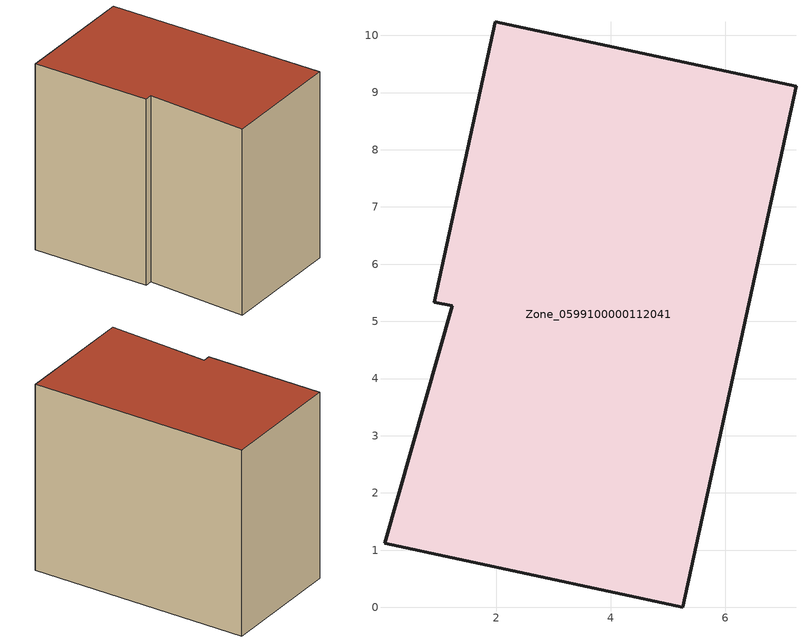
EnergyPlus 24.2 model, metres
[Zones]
Zone_0599100000112041
 floor ground (C_G): 1.23,5.27 0.91,5.34 1.98,10.24 7.24,9.11 5.26,0 0.04,1.12 z0
 wall outside (C_F): 5.26,0 7.24,9.11 1.98,10.24 0.91,5.34 1.23,5.27 0.04,1.12 5.26,0 z0:8.03
 roof outside (C_R): 1.23,5.27 0.04,1.12 5.26,0 7.24,9.11 1.98,10.24 0.91,5.34 z8.03
[BUILDING]
Pand.0599100000112041: North Axis=0; Terrain=City; Loads Convergence Tolerance Value=0.04; Temperature Convergence Tolerance Value=0.4; Solar Distribution=FullExterior; Maximum Number of Warmup Days=25; Minimum Number of Warmup Days=1
[Site:Location]
Rotterdam.The.Hague.AP_ZH_NLD Design_Conditions: Latitude=51.96; Longitude=4.45; Time Zone=1; Elevation=-4.5
[SITE:GROUNDTEMPERATURE:BUILDINGSURFACE]
18, 18, 18, 18, 18, 18, 18, 18, 18, 18, 18, 18
[MATERIAL] Thermal Absorptance=0.9; Solar Absorptance=0.7; Visible Absorptance=0.7
Name | Roughness | Thickness | Conductivity | Density | Specific Heat
G.TC.1975-1991 | MediumSmooth | 0.15 | 0.288461 | 540 | 1210
F.TC.1975-1991 | Rough | 0.3 | 0.230769 | 1920 | 840
R.TC.1975-1991 | MediumRough | 0.2 | 0.153846 | 1500 | 1000
[CONSTRUCTION]
C_G: G.TC.1975-1991
C_F: F.TC.1975-1991
C_R: R.TC.1975-1991
[ZONE]
Zone_0599100000112041: Type=1; Multiplier=1; Ceiling Height=Autocalculate; Volume=Autocalculate; Floor Area=autocalculate; Part of Total Floor Area=Yes
[ZONEINFILTRATION:DESIGNFLOWRATE]
Infil_Zone_0599100000112041: Zone or ZoneList or Space or SpaceList=Zone_0599100000112041; Schedule=AlwaysOn; Design Flow Rate Calculation Method=Flow/Area; Flow Rate per Floor Area=0.003; Constant Term Coefficient=1; Temperature Term Coefficient=0; Velocity Term Coefficient=0; Velocity Squared Term Coefficient=0
[HVACTEMPLATE:ZONE:IDEALLOADSAIRSYSTEM]
Zone_0599100000112041: Maximum Heating Supply Air Temperature=50; Minimum Cooling Supply Air Temperature=13; Maximum Heating Supply Air Humidity Ratio=0.0156; Minimum Cooling Supply Air Humidity Ratio=0.0077; Heating Limit=NoLimit; Cooling Limit=NoLimit; Dehumidification Control Type=ConstantSensibleHeatRatio; Cooling Sensible Heat Ratio=0.7; Dehumidification Setpoint=60; Humidification Control Type=None; Humidification Setpoint=30; Outdoor Air Method=None; Outdoor Air Flow Rate per Person=0.00944; Outdoor Air Flow Rate per Zone Floor Area=0; Outdoor Air Flow Rate per Zone=0; Demand Controlled Ventilation Type=None; Outdoor Air Economizer Type=NoEconomizer; Heat Recovery Type=None; Sensible Heat Recovery Effectiveness=0.7; Latent Heat Recovery Effectiveness=0.65
[ZONECONTROL:THERMOSTAT]
ThermostatControl_Zone_0599100000112041: Zone or ZoneList=Zone_0599100000112041; Control Type Schedule=DualSetpointControlType; Control 1=Thermostat_Zone_0599100000112041; Temperature Difference Between Cutout And Setpoint=0
[THERMOSTATSETPOINT:DUALSETPOINT]
Thermostat_Zone_0599100000112041: Heating Setpoint Temperature Schedule=HeatingSetpoint_Zone_0599100000112041; Cooling Setpoint Temperature Schedule=CoolingSetpoint_Zone_0599100000112041
[SCHEDULE:COMPACT]
HeatingSetpoint_Zone_0599100000112041: Through: 12/31, For: AllDays, Until: 24:00, 21
CoolingSetpoint_Zone_0599100000112041: Through: 12/31, For: AllDays, Until: 24:00, 24
DualSetpointControlType: Through: 12/31, For: AllDays, Until: 24:00, 4
AlwaysOn: Through: 12/31, For: AllDays, Until: 24:00, 1
